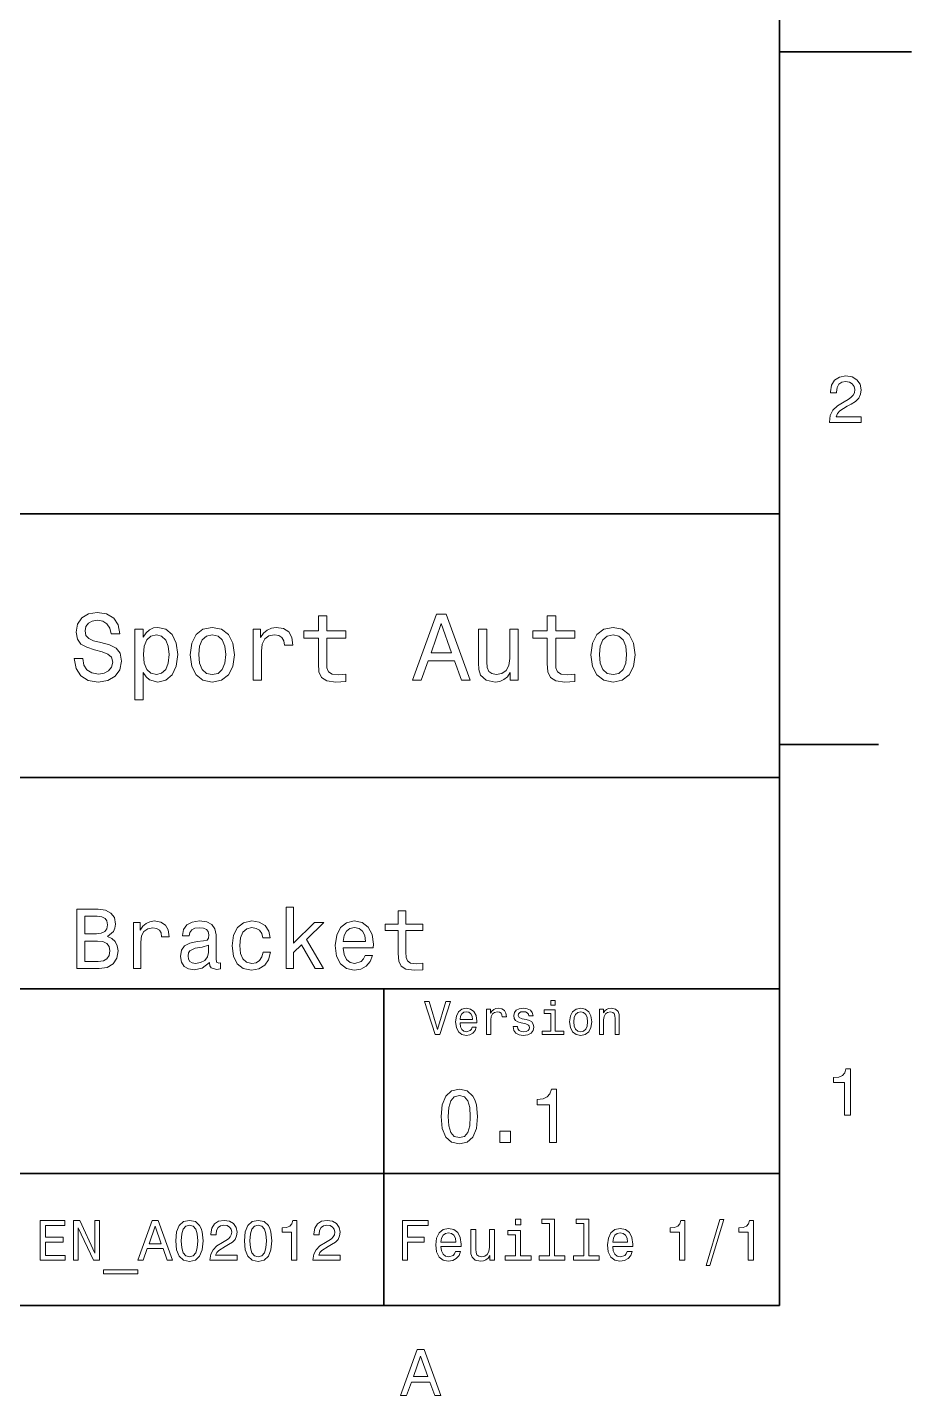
# Model space of a CAD drawing. Extents: x 0 to 297, y 0 to 210.
# Drawn here: x 230 to 297, y 3.2 to 106.9 of the extents above; entities that cross this region are included whole.
import ezdxf

# ---------------------------------------------------------------- set-up
doc = ezdxf.new("R2010")
doc.units = 0

msp = doc.modelspace()

# ---------------------------------------------------------------- linework, layer by layer
at = {"color": 7, "lineweight": 35}
for p, q in [((287, 10), (287, 200)), ((97, 70), (287, 70)), ((287, 70), (287, 10)), ((162, 50), (287, 50)), ((162, 34), (287, 34)), ((257, 10), (257, 34)), ((162, 20), (287, 20)), ((10, 10), (287, 10)), ((97, 10), (287, 10))]:
    msp.add_line(p, q, dxfattribs=at)
at = {"color": 7, "lineweight": 35, "ltscale": 0.25}
msp.add_line((287, 105), (297, 105), dxfattribs=at)
at = {"color": 7, "lineweight": 35, "ltscale": 0.1875}
msp.add_line((287, 52.5), (294.5, 52.5), dxfattribs=at)
at = {"color": 7, "lineweight": 13}
for points in [[(290.76947, 76.916786), (293.175079, 76.916786), (293.175079, 77.350502), (291.273773, 77.350502), (291.3797, 77.587532), (291.561249, 77.784218), (292.121033, 78.142288), (292.418579, 78.293587), (292.751434, 78.510445), (292.988464, 78.762604), (293.124634, 79.060158), (293.175079, 79.398056), (293.089355, 79.821686), (292.852325, 80.154541), (292.489197, 80.366356), (292.020172, 80.442001), (291.536041, 80.35627), (291.167877, 80.119232), (290.930847, 79.740997), (290.850159, 79.241714), (290.850159, 79.171112), (291.309082, 79.171112), (291.309082, 79.211456), (291.354462, 79.554398), (291.490631, 79.806557), (291.707489, 79.967941), (291.994965, 80.023415), (292.287476, 79.972984), (292.504333, 79.846901), (292.645538, 79.650215), (292.695984, 79.403099), (292.660675, 79.171112), (292.56485, 78.974426), (292.403473, 78.802956), (292.181549, 78.651657), (291.884003, 78.490273), (291.389771, 78.177589), (291.041779, 77.844742), (290.835022, 77.441284), (290.76947, 76.931915)], [(234.20462, 59.030979), (233.548996, 59.030979), (233.693085, 58.267288), (234.053314, 57.70533), (234.608078, 57.366714), (235.357361, 57.244236), (236.099426, 57.359509), (236.654175, 57.67651), (237.007202, 58.17363), (237.136902, 58.82925), (237.028824, 59.420029), (236.726227, 59.801872), (236.236313, 60.054031), (235.580704, 60.241352), (235.018738, 60.378242), (234.651306, 60.536743), (234.442368, 60.767288), (234.377533, 61.127522), (234.442368, 61.451729), (234.629684, 61.696686), (234.917877, 61.862389), (235.314133, 61.920029), (235.71759, 61.84798), (236.034592, 61.653458), (236.24353, 61.32925), (236.344391, 60.889767), (237, 60.889767), (237, 60.904179), (236.884735, 61.581409), (236.546112, 62.085732), (236.01297, 62.402737), (235.292511, 62.510807), (234.644104, 62.402737), (234.139771, 62.100143), (233.815567, 61.631844), (233.700287, 61.026657), (233.793961, 60.486309), (234.067734, 60.118874), (234.5, 59.873917), (235.09079, 59.6866), (235.674362, 59.520893), (236.113831, 59.362389), (236.380402, 59.131844), (236.47406, 58.757202), (236.387619, 58.375359), (236.164276, 58.087173), (235.825653, 57.907059), (235.386169, 57.849422), (234.896255, 57.928673), (234.521622, 58.159222), (234.283875, 58.533859)], [(252.05043, 60.579971), (252.05043, 58.64193), (252.093658, 58.015129), (252.29538, 57.582851), (252.698853, 57.330688), (253.383286, 57.244236), (254.132568, 57.280258), (254.132568, 57.827808), (253.585022, 57.78458), (253.087891, 57.842216), (252.82132, 58.022331), (252.706055, 58.324928), (252.684448, 58.75), (252.684448, 60.579971), (254.132568, 60.579971), (254.132568, 61.120316), (252.684448, 61.120316), (252.684448, 62.251438), (252.05043, 62.251438), (252.05043, 61.120316), (250.955322, 61.120316), (250.955322, 60.579971)], [(259.175781, 57.381123), (259.838623, 57.381123), (260.364563, 58.850864), (262.360229, 58.850864), (262.886169, 57.381123), (263.563416, 57.381123), (261.733429, 62.388329), (260.998566, 62.388329)], [(269.399109, 60.579971), (269.399109, 58.64193), (269.442352, 58.015129), (269.644073, 57.582851), (270.047546, 57.330688), (270.731995, 57.244236), (271.481262, 57.280258), (271.481262, 57.827808), (270.933716, 57.78458), (270.436584, 57.842216), (270.170013, 58.022331), (270.054749, 58.324928), (270.033142, 58.75), (270.033142, 60.579971), (271.481262, 60.579971), (271.481262, 61.120316), (270.033142, 61.120316), (270.033142, 62.251438), (269.399109, 62.251438), (269.399109, 61.120316), (268.304016, 61.120316), (268.304016, 60.579971)], [(238.786743, 60.652016), (238.786743, 61.25), (238.15274, 61.25), (238.15274, 55.882565), (238.786743, 55.882565), (238.786743, 57.971901), (239.010101, 57.633286), (239.262253, 57.409943), (239.896271, 57.244236), (240.50145, 57.381123), (240.976959, 57.791786), (241.286743, 58.440201), (241.402023, 59.319164), (241.286743, 60.190922), (240.976959, 60.839336), (240.50145, 61.242794), (239.896271, 61.386887), (239.550446, 61.343658), (239.255051, 61.206772), (239.002899, 60.976223)], [(242.338623, 59.311958), (242.453888, 58.432995), (242.785309, 57.78458), (243.311249, 57.381123), (244.017303, 57.244236), (244.716141, 57.381123), (245.242081, 57.777374), (245.573486, 58.425793), (245.695969, 59.311958), (245.573486, 60.190922), (245.242081, 60.846542), (244.716141, 61.242794), (244.017303, 61.386887), (243.311249, 61.242794), (242.785309, 60.839336), (242.453888, 60.190922)], [(247.100861, 57.381123), (247.734863, 57.381123), (247.734863, 59.592937), (247.799713, 60.12608), (247.994232, 60.507923), (248.311249, 60.738472), (248.736313, 60.817722), (249.053314, 60.767288), (249.291077, 60.623199), (249.435165, 60.378242), (249.485596, 60.046829), (250.126801, 60.046829), (250.040344, 60.630402), (249.802597, 61.048271), (249.406342, 61.30043), (248.865997, 61.386887), (248.498566, 61.32925), (248.181549, 61.185158), (247.900574, 60.940201), (247.677246, 60.608788), (247.677246, 61.25), (247.100861, 61.25)], [(260.595093, 59.463257), (261.365997, 61.667866), (262.136902, 59.463257)], [(267.194519, 61.25), (266.560516, 61.25), (266.560516, 59.016571), (266.488464, 58.497837), (266.279541, 58.123196), (265.955322, 57.892651), (265.530243, 57.820602), (265.19165, 57.878242), (264.975494, 58.051151), (264.853027, 58.346542), (264.824219, 58.764408), (264.824219, 61.25), (264.190186, 61.25), (264.190186, 58.706772), (264.211792, 58.195244), (264.348694, 57.770172), (264.766571, 57.381123), (265.436584, 57.244236), (265.796814, 57.294666), (266.106628, 57.424351), (266.373199, 57.647694), (266.589325, 57.971901), (266.589325, 57.381123), (267.194519, 57.381123)], [(272.698853, 59.311958), (272.814117, 58.432995), (273.145508, 57.78458), (273.671448, 57.381123), (274.377502, 57.244236), (275.076355, 57.381123), (275.602295, 57.777374), (275.933716, 58.425793), (276.056183, 59.311958), (275.933716, 60.190922), (275.602295, 60.846542), (275.076355, 61.242794), (274.377502, 61.386887), (273.671448, 61.242794), (273.145508, 60.839336), (272.814117, 60.190922)], [(239.788193, 57.8134), (239.363129, 57.907059), (239.053314, 58.195244), (238.858795, 58.663544), (238.793945, 59.319164), (238.858795, 59.967579), (239.053314, 60.435879), (239.363129, 60.716858), (239.788193, 60.817722), (240.177246, 60.716858), (240.48703, 60.428673), (240.681564, 59.960373), (240.753601, 59.319164), (240.681564, 58.67075), (240.48703, 58.195244), (240.177246, 57.907059)], [(242.98703, 59.319164), (243.05188, 59.967579), (243.253601, 60.435879), (243.57782, 60.72406), (244.017303, 60.824928), (244.449585, 60.72406), (244.773773, 60.443081), (244.97551, 59.967579), (245.047546, 59.319164), (244.97551, 58.663544), (244.773773, 58.188038), (244.449585, 57.899853), (244.017303, 57.806194), (243.57782, 57.899853), (243.253601, 58.188038), (243.05188, 58.663544)], [(273.34726, 59.319164), (273.412109, 59.967579), (273.613831, 60.435879), (273.938019, 60.72406), (274.377502, 60.824928), (274.809784, 60.72406), (275.134003, 60.443081), (275.335724, 59.967579), (275.407776, 59.319164), (275.335724, 58.663544), (275.134003, 58.188038), (274.809784, 57.899853), (274.377502, 57.806194), (273.938019, 57.899853), (273.613831, 58.188038), (273.412109, 58.663544)], [(236.069168, 37.961815), (236.523056, 38.337894), (236.639771, 38.590778), (236.67868, 38.902016), (236.594391, 39.388329), (236.341507, 39.738472), (235.932999, 39.95245), (235.362396, 40.030258), (233.760803, 40.030258), (233.760803, 35.530258), (235.453171, 35.530258), (236.056198, 35.621037), (236.503601, 35.886887), (236.782425, 36.308357), (236.879684, 36.87896), (236.82132, 37.261528), (236.66571, 37.57925), (236.412827, 37.812679)], [(235.239197, 38.162823), (234.357361, 38.162823), (234.357361, 39.492073), (235.291077, 39.492073), (235.641205, 39.453171), (235.887604, 39.336452), (236.036743, 39.135445), (236.088623, 38.837173), (236.030258, 38.538902), (235.874634, 38.331409), (235.608795, 38.201729)], [(249.608063, 35.530258), (250.17868, 35.530258), (250.17868, 36.755764), (250.775208, 37.332851), (251.799713, 35.530258), (252.44165, 35.530258), (251.164261, 37.728386), (252.47406, 39.012245), (251.754318, 39.012245), (250.17868, 37.443081), (250.17868, 40.185879), (249.608063, 40.185879)], [(258.102295, 38.409222), (258.102295, 36.664986), (258.141205, 36.100864), (258.322754, 35.711815), (258.685883, 35.484871), (259.30188, 35.407059), (259.976227, 35.43948), (259.976227, 35.932274), (259.483429, 35.893372), (259.036011, 35.945244), (258.796112, 36.107349), (258.692383, 36.379681), (258.672913, 36.762245), (258.672913, 38.409222), (259.976227, 38.409222), (259.976227, 38.895531), (258.672913, 38.895531), (258.672913, 39.913544), (258.102295, 39.913544), (258.102295, 38.895531), (257.116699, 38.895531), (257.116699, 38.409222)], [(238.033859, 35.530258), (238.604462, 35.530258), (238.604462, 37.520893), (238.662827, 38.000721), (238.837891, 38.344379), (239.123199, 38.551872), (239.505768, 38.623199), (239.791077, 38.577808), (240.005051, 38.448124), (240.134735, 38.227665), (240.180115, 37.929394), (240.757202, 37.929394), (240.679398, 38.454609), (240.465424, 38.830692), (240.108795, 39.057636), (239.622482, 39.135445), (239.291794, 39.083572), (239.006485, 38.953888), (238.753601, 38.733429), (238.552597, 38.435158), (238.552597, 39.012245), (238.033859, 39.012245)], [(243.791794, 35.98415), (243.791794, 35.964695), (243.824203, 35.744236), (243.921478, 35.588615), (244.329971, 35.465416), (244.647705, 35.517288), (244.647705, 35.958214), (244.511536, 35.938759), (244.329971, 36.023052), (244.297546, 36.282421), (244.297546, 38.085014), (244.219742, 38.545387), (243.992798, 38.869595), (243.59726, 39.064121), (243.039627, 39.135445), (242.494965, 39.057636), (242.092941, 38.837173), (241.840057, 38.493515), (241.755768, 38.039623), (241.755768, 38.000721), (242.268005, 38.000721), (242.3134, 38.273052), (242.456055, 38.467579), (242.689484, 38.584293), (243.020172, 38.629681), (243.337891, 38.59726), (243.56485, 38.5), (243.701019, 38.331409), (243.746399, 38.09798), (243.720459, 37.825645), (243.616714, 37.68948), (243.357346, 37.624638), (242.871033, 37.572765), (242.3134, 37.456051), (241.917877, 37.248558), (241.684448, 36.924351), (241.613113, 36.444523), (241.677948, 36.016571), (241.878967, 35.698845), (242.203171, 35.497837), (242.650574, 35.426514), (243.253601, 35.562679)], [(247.844391, 37.858067), (248.408508, 37.858067), (248.291779, 38.376801), (248.01297, 38.785301), (247.578522, 39.038185), (247.014404, 39.135445), (246.391937, 39.005764), (245.918594, 38.642651), (245.620316, 38.052593), (245.516571, 37.261528), (245.613831, 36.476944), (245.905624, 35.893372), (246.365997, 35.530258), (246.994965, 35.407059), (247.552597, 35.504322), (247.98703, 35.776657), (248.285309, 36.204609), (248.414978, 36.775215), (247.870316, 36.775215), (247.773056, 36.412102), (247.591492, 36.139767), (247.332138, 35.97118), (247.014404, 35.919308), (246.618881, 36.003601), (246.333572, 36.262966), (246.158508, 36.684437), (246.100143, 37.280979), (246.158508, 37.864552), (246.340057, 38.286022), (246.631836, 38.545387), (247.014404, 38.636166), (247.351593, 38.577808), (247.604462, 38.428673), (247.773056, 38.182274)], [(253.932999, 37.105907), (256.215424, 37.105907), (256.221893, 37.371758), (256.118164, 38.117435), (255.832855, 38.675072), (255.378967, 39.012245), (254.77594, 39.135445), (254.185883, 39.005764), (253.731995, 38.642651), (253.440201, 38.052593), (253.336456, 37.274494), (253.433716, 36.476944), (253.72551, 35.893372), (254.172913, 35.530258), (254.756485, 35.407059), (255.262238, 35.491352), (255.677231, 35.711815), (255.981995, 36.061958), (256.157043, 36.528816), (255.592941, 36.528816), (255.476227, 36.269451), (255.307648, 36.074928), (254.82782, 35.919308), (254.458221, 35.990631), (254.179398, 36.217579), (253.997833, 36.587173), (253.932999, 37.086452)], [(253.932999, 37.585735), (254.004318, 38.033138), (254.179398, 38.363831), (254.445251, 38.564842), (254.79538, 38.636166), (255.139038, 38.564842), (255.404907, 38.363831), (255.567001, 38.033138), (255.625366, 37.585735)], [(235.381851, 36.068443), (234.357361, 36.068443), (234.357361, 37.618156), (235.323486, 37.618156), (235.731995, 37.572765), (236.023773, 37.4366), (236.198853, 37.203171), (236.257202, 36.865993), (236.198853, 36.509365), (236.036743, 36.262966), (235.764404, 36.113831)], [(243.726944, 36.749279), (243.649139, 36.412102), (243.44165, 36.152737), (243.130402, 35.98415), (242.747833, 35.925793), (242.501434, 35.958214), (242.32637, 36.061958), (242.216141, 36.243515), (242.183716, 36.496395), (242.209656, 36.723343), (242.3134, 36.885445), (242.728394, 37.067001), (243.253601, 37.14481), (243.726944, 37.30043)], [(261.71109, 33.03458), (261.08429, 30.905619), (260.439484, 33.03458), (260.09726, 33.03458), (260.904175, 30.530979), (261.264404, 30.530979), (262.053314, 33.03458)], [(262.784576, 31.40634), (264.052582, 31.40634), (264.056183, 31.554033), (263.998566, 31.9683), (263.840057, 32.278099), (263.587891, 32.465416), (263.252869, 32.533859), (262.925079, 32.461815), (262.672913, 32.260086), (262.510803, 31.932276), (262.453156, 31.5), (262.507202, 31.056915), (262.669312, 30.732708), (262.917877, 30.530979), (263.242065, 30.462536), (263.523041, 30.509365), (263.753601, 30.631844), (263.922913, 30.826368), (264.020172, 31.085733), (263.706787, 31.085733), (263.641937, 30.941643), (263.548279, 30.833572), (263.281708, 30.747118), (263.076355, 30.786743), (262.921478, 30.912823), (262.820618, 31.118155), (262.784576, 31.395533)], [(262.784576, 31.672911), (262.824219, 31.921469), (262.921478, 32.105186), (263.069153, 32.216858), (263.263702, 32.256485), (263.45462, 32.216858), (263.602295, 32.105186), (263.692352, 31.921469), (263.724792, 31.672911)], [(264.794678, 30.530979), (265.111664, 30.530979), (265.111664, 31.636887), (265.144104, 31.903458), (265.241364, 32.094379), (265.399841, 32.209652), (265.612396, 32.249279), (265.770905, 32.224064), (265.889771, 32.152016), (265.961823, 32.029537), (265.98703, 31.863832), (266.307648, 31.863832), (266.264404, 32.155621), (266.145538, 32.364552), (265.947418, 32.490635), (265.677246, 32.533859), (265.49353, 32.505043), (265.335022, 32.432995), (265.194519, 32.310516), (265.082855, 32.144814), (265.082855, 32.465416), (264.794678, 32.465416)], [(267.791779, 31.658501), (267.485596, 31.730547), (267.258636, 31.8134), (267.182983, 31.982708), (267.20462, 32.101585), (267.280273, 32.188038), (267.40274, 32.242073), (267.579254, 32.263687), (267.748566, 32.242073), (267.881836, 32.177231), (267.968292, 32.079971), (268.004333, 31.950287), (268.314117, 31.950287), (268.314117, 31.957493), (268.260101, 32.191643), (268.112396, 32.375359), (267.881836, 32.490635), (267.579254, 32.533859), (267.273041, 32.490635), (267.049713, 32.371758), (266.90921, 32.195244), (266.865997, 31.971901), (266.898407, 31.755764), (266.999268, 31.604465), (267.164978, 31.496397), (267.406342, 31.420748), (267.759369, 31.334293), (267.975494, 31.244236), (268.033142, 31.17219), (268.054749, 31.064121), (268.022339, 30.930836), (267.935883, 30.829971), (267.79538, 30.765129), (267.608063, 30.743515), (267.409943, 30.765129), (267.265839, 30.840778), (267.168579, 30.963255), (267.128967, 31.132565), (266.822754, 31.132565), (266.873199, 30.844379), (267.020905, 30.635447), (267.255035, 30.509365), (267.579254, 30.462536), (267.917877, 30.509365), (268.166412, 30.635447), (268.317719, 30.837175), (268.371765, 31.100143), (268.332123, 31.327089), (268.220459, 31.481987), (268.036743, 31.582851)], [(269.981995, 30.79755), (269.981995, 32.400574), (269.167877, 32.400574), (269.167877, 32.130402), (269.664978, 32.130402), (269.664978, 30.79755), (269.016571, 30.79755), (269.016571, 30.530979), (270.637604, 30.530979), (270.637604, 30.79755)], [(269.992798, 33.117435), (269.657776, 33.117435), (269.657776, 32.757202), (269.992798, 32.757202)], [(271.087891, 31.496397), (271.145538, 31.056915), (271.311249, 30.732708), (271.574219, 30.530979), (271.927246, 30.462536), (272.276672, 30.530979), (272.539612, 30.729107), (272.705322, 31.053314), (272.766571, 31.496397), (272.705322, 31.935879), (272.539612, 32.263687), (272.276672, 32.461815), (271.927246, 32.533859), (271.574219, 32.461815), (271.311249, 32.260086), (271.145538, 31.935879)], [(271.412109, 31.5), (271.444519, 31.824207), (271.54538, 32.058357), (271.707489, 32.20245), (271.927246, 32.25288), (272.143372, 32.20245), (272.305481, 32.061958), (272.406342, 31.824207), (272.442352, 31.5), (272.406342, 31.17219), (272.305481, 30.934437), (272.143372, 30.790344), (271.927246, 30.743515), (271.707489, 30.790344), (271.54538, 30.934437), (271.444519, 31.17219)], [(273.350159, 30.530979), (273.667145, 30.530979), (273.667145, 31.647694), (273.699554, 31.903458), (273.804047, 32.090778), (273.966125, 32.206051), (274.182281, 32.249279), (274.355194, 32.213257), (274.463257, 32.115993), (274.517303, 31.95389), (274.535309, 31.737751), (274.535309, 30.530979), (274.852295, 30.530979), (274.852295, 31.802593), (274.837891, 32.058357), (274.773041, 32.270893), (274.560516, 32.465416), (274.229095, 32.533859), (274.04538, 32.508644), (273.890503, 32.440201), (273.757202, 32.324928), (273.65274, 32.170029), (273.65274, 32.465416), (273.350159, 32.465416)], [(291.909241, 24.416786), (292.368164, 24.416786), (292.368164, 27.942001), (292.025208, 27.942001), (291.934448, 27.634365), (291.752899, 27.427593), (291.475525, 27.306557), (291.092224, 27.266211), (291.092224, 26.90814), (291.909241, 26.90814)], [(261.345825, 24.314121), (261.432281, 23.409224), (261.703156, 22.763689), (262.135437, 22.371759), (262.734863, 22.244957), (263.328522, 22.371759), (263.760803, 22.763689), (264.02594, 23.409224), (264.118164, 24.314121), (264.02594, 25.213257), (263.916412, 25.570606), (263.760803, 25.864553), (263.328522, 26.256485), (262.734863, 26.38905), (262.135437, 26.256485), (261.703156, 25.858791), (261.432281, 25.213257)], [(269.570618, 22.360231), (270.095093, 22.360231), (270.095093, 26.38905), (269.703156, 26.38905), (269.599426, 26.037464), (269.391937, 25.801153), (269.074921, 25.662825), (268.636902, 25.616714), (268.636902, 25.207493), (269.570618, 25.207493)], [(261.899139, 24.314121), (261.945251, 25.011528), (262.089325, 25.51297), (262.348694, 25.806917), (262.734863, 25.910664), (263.115265, 25.806917), (263.374634, 25.51297), (263.518738, 25.011528), (263.56485, 24.314121), (263.518738, 23.610952), (263.374634, 23.10951), (263.115265, 22.815563), (262.734863, 22.717581), (262.348694, 22.815563), (262.089325, 23.10951), (261.945251, 23.610952)], [(265.806915, 22.360231), (266.602295, 22.360231), (266.602295, 23.219021), (265.806915, 23.219021)], [(230.972626, 13.428675), (232.874649, 13.428675), (232.874649, 13.791787), (231.370316, 13.791787), (231.370316, 14.807637), (232.710373, 14.807637), (232.710373, 15.166427), (231.370316, 15.166427), (231.370316, 16.065563), (232.840057, 16.065563), (232.840057, 16.428675), (230.972626, 16.428675)], [(233.497116, 13.428675), (233.855911, 13.428675), (233.855911, 15.888329), (235.005768, 13.428675), (235.468307, 13.428675), (235.468307, 16.428675), (235.105194, 16.428675), (235.105194, 13.969021), (233.968307, 16.428675), (233.497116, 16.428675)], [(238.373199, 13.428675), (238.770905, 13.428675), (239.086456, 14.310519), (240.283859, 14.310519), (240.599426, 13.428675), (241.005768, 13.428675), (239.907791, 16.432999), (239.466858, 16.432999)], [(239.224792, 14.677955), (239.687317, 16.000721), (240.149857, 14.677955)], [(241.247849, 14.894093), (241.312683, 14.215418), (241.515854, 13.731268), (241.840057, 13.43732), (242.289627, 13.342219), (242.734879, 13.43732), (243.059082, 13.731268), (243.257935, 14.215418), (243.327087, 14.894093), (243.257935, 15.568444), (243.175797, 15.836456), (243.059082, 16.056917), (242.734879, 16.350864), (242.289627, 16.450289), (241.840057, 16.350864), (241.515854, 16.052593), (241.312683, 15.568444)], [(241.662827, 14.894093), (241.697418, 15.417148), (241.805481, 15.793228), (242, 16.013689), (242.289627, 16.091499), (242.574936, 16.013689), (242.769455, 15.793228), (242.877533, 15.417148), (242.912109, 14.894093), (242.877533, 14.366715), (242.769455, 13.990634), (242.574936, 13.770173), (242.289627, 13.696686), (242, 13.770173), (241.805481, 13.990634), (241.697418, 14.366715)], [(243.837173, 13.428675), (245.899139, 13.428675), (245.899139, 13.800432), (244.269455, 13.800432), (244.360229, 14.003603), (244.515854, 14.172191), (244.995682, 14.479107), (245.250732, 14.60879), (245.536026, 14.794669), (245.739197, 15.010807), (245.855911, 15.26585), (245.899139, 15.555476), (245.825653, 15.918589), (245.622482, 16.203892), (245.311249, 16.385447), (244.909225, 16.450289), (244.494247, 16.376802), (244.17868, 16.173632), (243.97551, 15.849424), (243.906342, 15.421471), (243.906342, 15.360951), (244.299713, 15.360951), (244.299713, 15.395534), (244.338623, 15.689482), (244.455338, 15.905621), (244.64122, 16.043949), (244.887619, 16.091499), (245.138336, 16.048271), (245.324219, 15.940203), (245.445251, 15.771614), (245.48848, 15.559799), (245.458221, 15.360951), (245.376083, 15.192364), (245.237762, 15.045389), (245.047562, 14.915707), (244.792511, 14.777378), (244.368881, 14.509366), (244.070602, 14.224064), (243.893372, 13.878242), (243.837173, 13.441643)], [(246.452454, 14.894093), (246.517288, 14.215418), (246.720459, 13.731268), (247.044678, 13.43732), (247.494232, 13.342219), (247.939484, 13.43732), (248.263687, 13.731268), (248.46254, 14.215418), (248.531708, 14.894093), (248.46254, 15.568444), (248.380402, 15.836456), (248.263687, 16.056917), (247.939484, 16.350864), (247.494232, 16.450289), (247.044678, 16.350864), (246.720459, 16.052593), (246.517288, 15.568444)], [(246.867432, 14.894093), (246.902023, 15.417148), (247.010086, 15.793228), (247.20462, 16.013689), (247.494232, 16.091499), (247.779541, 16.013689), (247.97406, 15.793228), (248.082138, 15.417148), (248.116714, 14.894093), (248.082138, 14.366715), (247.97406, 13.990634), (247.779541, 13.770173), (247.494232, 13.696686), (247.20462, 13.770173), (247.010086, 13.990634), (246.902023, 14.366715)], [(250.018738, 13.428675), (250.412109, 13.428675), (250.412109, 16.450289), (250.118164, 16.450289), (250.040344, 16.1866), (249.884735, 16.009367), (249.646973, 15.905621), (249.318451, 15.871038), (249.318451, 15.564121), (250.018738, 15.564121)], [(251.644104, 13.428675), (253.706055, 13.428675), (253.706055, 13.800432), (252.07637, 13.800432), (252.167145, 14.003603), (252.322769, 14.172191), (252.802597, 14.479107), (253.057648, 14.60879), (253.342941, 14.794669), (253.546112, 15.010807), (253.662827, 15.26585), (253.706055, 15.555476), (253.632568, 15.918589), (253.429398, 16.203892), (253.118164, 16.385447), (252.716141, 16.450289), (252.301163, 16.376802), (251.985596, 16.173632), (251.782425, 15.849424), (251.713257, 15.421471), (251.713257, 15.360951), (252.106628, 15.360951), (252.106628, 15.395534), (252.145538, 15.689482), (252.262253, 15.905621), (252.448135, 16.043949), (252.694534, 16.091499), (252.945251, 16.048271), (253.131134, 15.940203), (253.252167, 15.771614), (253.295395, 15.559799), (253.265137, 15.360951), (253.182999, 15.192364), (253.044678, 15.045389), (252.854477, 14.915707), (252.599426, 14.777378), (252.175797, 14.509366), (251.877533, 14.224064), (251.700287, 13.878242), (251.644104, 13.441643)], [(258.414978, 13.428675), (258.817017, 13.428675), (258.817017, 14.807637), (260.079254, 14.807637), (260.079254, 15.166427), (258.817017, 15.166427), (258.817017, 16.065563), (260.368866, 16.065563), (260.368866, 16.428675), (258.414978, 16.428675)], [(261.341492, 14.479107), (262.863098, 14.479107), (262.867432, 14.656341), (262.798279, 15.153459), (262.608063, 15.525217), (262.305481, 15.75), (261.903473, 15.832133), (261.510101, 15.745678), (261.207489, 15.503603), (261.01297, 15.110231), (260.943817, 14.591499), (261.008636, 14.059798), (261.203156, 13.67075), (261.501434, 13.428675), (261.890503, 13.346542), (262.227661, 13.402739), (262.504333, 13.549712), (262.707489, 13.783141), (262.824219, 14.09438), (262.44812, 14.09438), (262.370331, 13.92147), (262.257935, 13.791787), (261.938049, 13.688041), (261.69165, 13.735591), (261.505768, 13.886888), (261.384735, 14.133286), (261.341492, 14.466139)], [(265.400574, 15.75), (265.020172, 15.75), (265.020172, 14.409943), (264.976959, 14.098703), (264.851593, 13.873919), (264.657074, 13.735591), (264.402008, 13.692364), (264.198853, 13.726946), (264.069153, 13.830692), (263.995667, 14.007925), (263.978394, 14.258646), (263.978394, 15.75), (263.597992, 15.75), (263.597992, 14.224064), (263.610962, 13.917148), (263.693085, 13.662104), (263.943817, 13.428675), (264.345825, 13.346542), (264.561951, 13.376801), (264.747833, 13.454611), (264.907776, 13.588617), (265.037476, 13.783141), (265.037476, 13.428675), (265.400574, 13.428675)], [(267.376068, 13.748559), (267.376068, 15.672191), (266.399139, 15.672191), (266.399139, 15.347983), (266.995667, 15.347983), (266.995667, 13.748559), (266.21759, 13.748559), (266.21759, 13.428675), (268.162811, 13.428675), (268.162811, 13.748559)], [(267.389038, 16.532421), (266.98703, 16.532421), (266.98703, 16.100145), (267.389038, 16.100145)], [(269.572052, 16.212536), (269.572052, 13.748559), (268.789612, 13.748559), (268.789612, 13.428675), (270.73056, 13.428675), (270.73056, 13.748559), (269.952454, 13.748559), (269.952454, 16.532421), (268.975494, 16.532421), (268.975494, 16.212536)], [(272.174347, 16.212536), (272.174347, 13.748559), (271.391937, 13.748559), (271.391937, 13.428675), (273.332855, 13.428675), (273.332855, 13.748559), (272.554749, 13.748559), (272.554749, 16.532421), (271.57782, 16.532421), (271.57782, 16.212536)], [(274.353027, 14.479107), (275.874634, 14.479107), (275.878967, 14.656341), (275.809814, 15.153459), (275.619598, 15.525217), (275.317017, 15.75), (274.914978, 15.832133), (274.521606, 15.745678), (274.219025, 15.503603), (274.024506, 15.110231), (273.955322, 14.591499), (274.020172, 14.059798), (274.214691, 13.67075), (274.51297, 13.428675), (274.902008, 13.346542), (275.239197, 13.402739), (275.515839, 13.549712), (275.719025, 13.783141), (275.835724, 14.09438), (275.459656, 14.09438), (275.381836, 13.92147), (275.26944, 13.791787), (274.949554, 13.688041), (274.703186, 13.735591), (274.517303, 13.886888), (274.39624, 14.133286), (274.353027, 14.466139)], [(279.416443, 13.428675), (279.809814, 13.428675), (279.809814, 16.450289), (279.515839, 16.450289), (279.438049, 16.1866), (279.28241, 16.009367), (279.044678, 15.905621), (278.716125, 15.871038), (278.716125, 15.564121), (279.416443, 15.564121)], [(281.42218, 13.026657), (281.720459, 13.026657), (282.766571, 16.510807), (282.463989, 16.510807)], [(284.621033, 13.428675), (285.014404, 13.428675), (285.014404, 16.450289), (284.720459, 16.450289), (284.642639, 16.1866), (284.48703, 16.009367), (284.249268, 15.905621), (283.920746, 15.871038), (283.920746, 15.564121), (284.621033, 15.564121)], [(261.341492, 14.798992), (261.389038, 15.097262), (261.505768, 15.317724), (261.682983, 15.45173), (261.916412, 15.49928), (262.145538, 15.45173), (262.322754, 15.317724), (262.430847, 15.097262), (262.469727, 14.798992)], [(274.353027, 14.798992), (274.400574, 15.097262), (274.517303, 15.317724), (274.694519, 15.45173), (274.927948, 15.49928), (275.157074, 15.45173), (275.33429, 15.317724), (275.442352, 15.097262), (275.481262, 14.798992)], [(235.783859, 12.711096), (235.783859, 12.408502), (238.386169, 12.408502), (238.386169, 12.711096)], [(258.266846, 3.166787), (258.730835, 3.166787), (259.098999, 4.195605), (260.495972, 4.195605), (260.864105, 3.166787), (261.338165, 3.166787), (260.05719, 6.67183), (259.542786, 6.67183)], [(259.260376, 4.624279), (259.799988, 6.167507), (260.33963, 4.624279)]]:
    msp.add_lwpolyline(points, close=True, dxfattribs=at)

doc.saveas('drawing.dxf')
